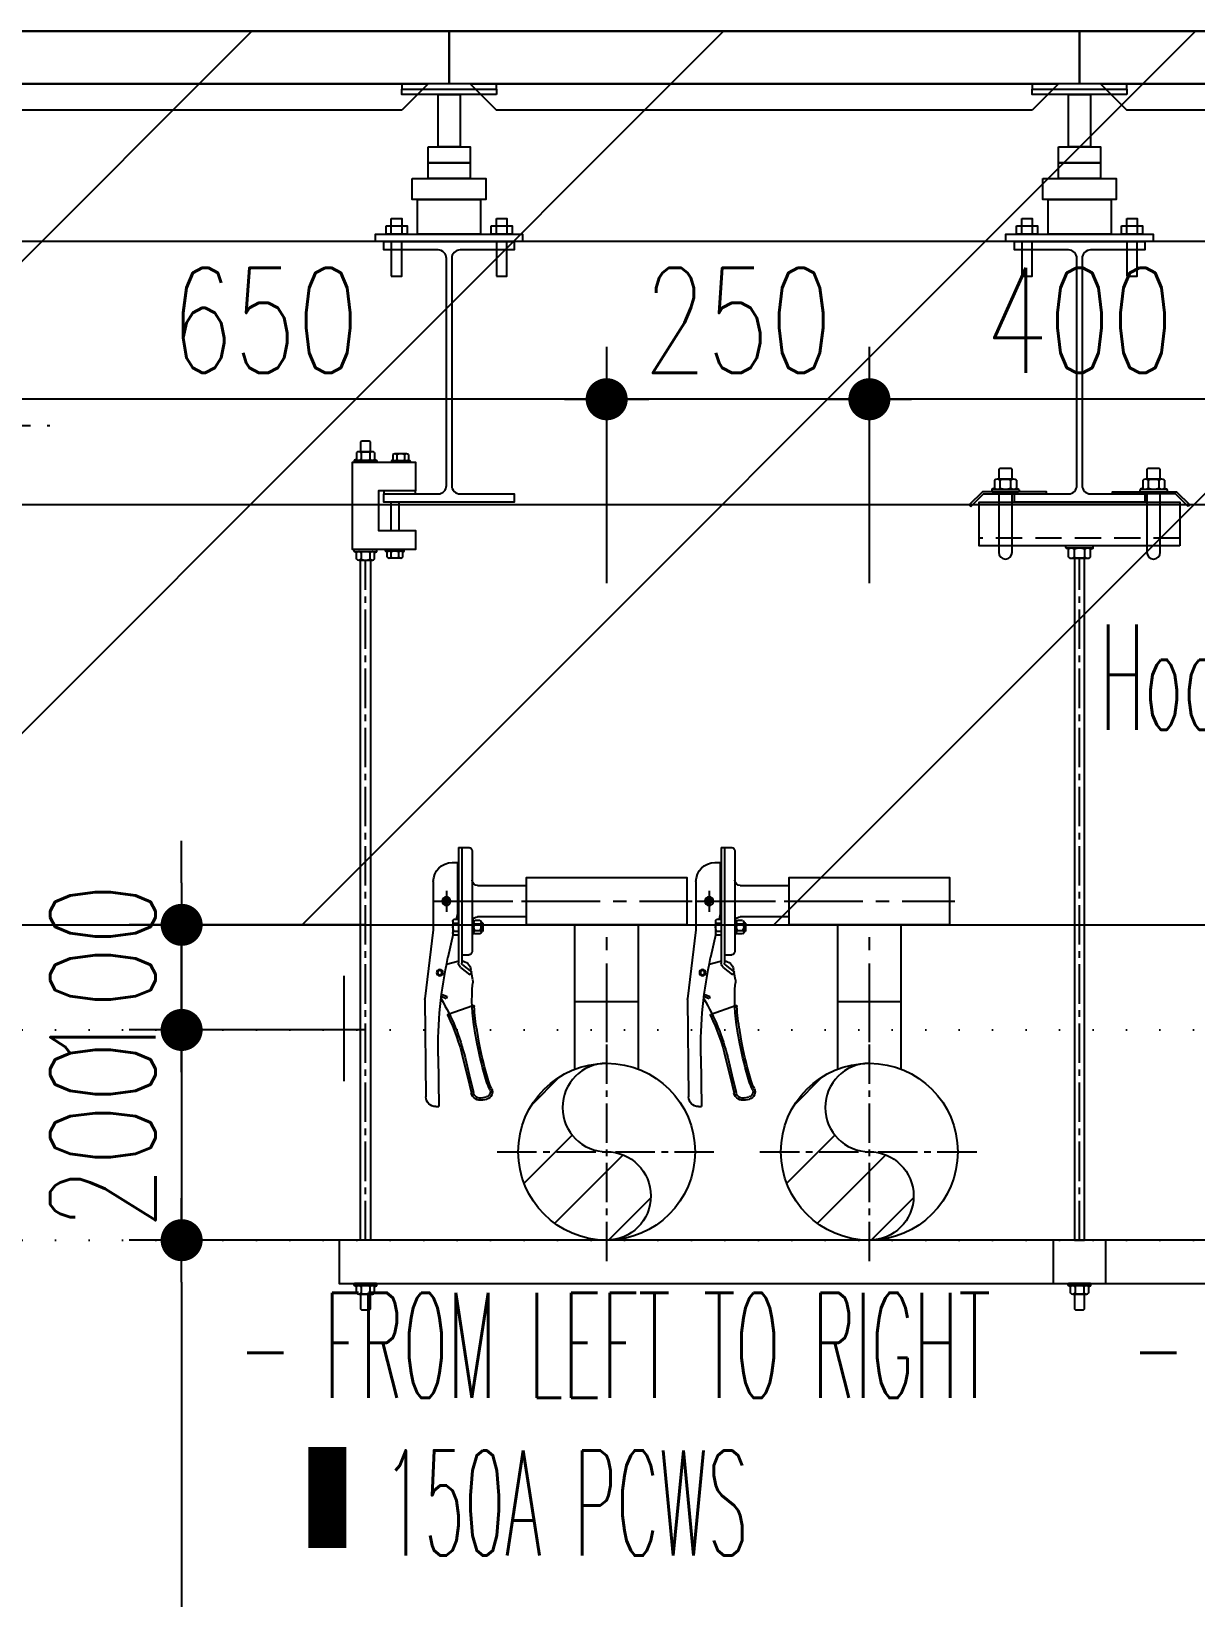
# Model space of a CAD drawing. Header units: millimetres. Extents: x -192235 to 515711, y 45168 to 947868.
# Drawn here: x 171002 to 172111, y 465210 to 466700 of the extents above; entities that cross this region are included whole.
import ezdxf
from ezdxf.enums import TextEntityAlignment as Align

# ---------------------------------------------------------------- set-up
doc = ezdxf.new("R2010")
doc.units = ezdxf.units.MM
doc.header["$LTSCALE"] = 1000
doc.header["$PDMODE"] = 1
for name, pattern in [('CENTER', [50.8, 31.75, -6.35, 6.35, -6.35]), ('CENTER2', [1.125, 0.75, -0.125, 0.125, -0.125]), ('DOT2', [3.175, 0, -3.175]), ('HIDDEN', [0.375, 0.25, -0.125]), ('HIDDEN2', [4.7625, 3.175, -1.5875]), ('TPH12-SEC-@20-1$0$CENTERK5', [6.916, 6.667, -0.083, 0.083, -0.083])]:
    doc.linetypes.add(name, pattern=pattern)
for name, color, linetype in [('0-LEVEL LINE', 4, 'DOT2'), ('E-POWER-CABL', 80, 'Continuous'), ('FS-Support-1', 2, 'Continuous'), ('Hook-up', 130, 'HIDDEN2'), ('M-DIM', 1, 'Continuous'), ('M-TXT', 3, 'Continuous'), ('MPPIPE', 100, 'Continuous'), ('SM-SEC-Cm$0$SUPPORT', 2, 'Continuous'), ('SUPPORT', 2, 'Continuous'), ('TPH12-SEC-@20-1$0$H-SIN', 252, 'TPH12-SEC-@20-1$0$CENTERK5'), ('TPH12-SEC-@20-1$0$KABE1', 252, 'Continuous'), ('TPH12-SEC-@20-1$0$SIAGE1', 252, 'Continuous'), ('TPH12-SEC-@20-1$0$STEEL-NEDA', 252, 'Continuous'), ('TPH12-SEC-@20-1$0$STEEL3', 252, 'Continuous'), ('YCD-Xfa-Sec-24$0$Raised Floor', 1, 'Continuous')]:
    doc.layers.add(name, color=color, linetype=linetype)
doc.styles.add('aa-txt', font='simplex.shx', dxfattribs={"width": 0.7, "bigfont": 'chineset.shx'})
doc.dimstyles.new('50-DIM', dxfattribs={"dimscale": 50, "dimtxt": 2, "dimasz": 0.8, "dimexe": 1, "dimexo": 1, "dimgap": 0.5, "dimtad": 1, "dimdec": 0, "dimdsep": 46, "dimtxsty": 'aa-txt', "dimblk": 'DOT', "dimcen": 5, "dimclrd": 256, "dimclre": 256, "dimclrt": 256, "dimadec": 0, "dimazin": 0, "dimtfac": 1, "dimtdec": 0, "dimtix": 1, "dimtmove": 2, "dimatfit": 3, "dimldrblk": 'DOT', "dimfxl": 1, "dimtolj": 1, "dimtzin": 0, "dimarcsym": 0})

# ---------------------------------------------------------------- blocks, each defined once
blk = doc.blocks.new('TPH12-SEC-@20-1')
at = {"layer": 'TPH12-SEC-@20-1$0$H-SIN'}
blk.add_line((83854.8, 466700), (201769.6, 466700), dxfattribs=at)
at = {"layer": 'TPH12-SEC-@20-1$0$KABE1'}
blk.add_lwpolyline([(175600, 466700), (175600, 466500), (170800, 466500), (170800, 466700), (175600, 466700)], dxfattribs=at)
at = {"layer": 'TPH12-SEC-@20-1$0$SIAGE1'}
blk.add_line((175600, 466700), (170800, 466700), dxfattribs=at)
at = {"layer": 'TPH12-SEC-@20-1$0$STEEL-NEDA'}
for points in [[(171338, 466500), (171462, 466500), (171462, 466492), (171410.5, 466492, 0.414214), (171402.5, 466484), (171402.5, 466268, 0.414214), (171410.5, 466260), (171462, 466260), (171462, 466252), (171338, 466252), (171338, 466260), (171389.5, 466260, 0.414214), (171397.5, 466268), (171397.5, 466484, 0.414214), (171389.5, 466492), (171338, 466492)], [(171938, 466500), (172062, 466500), (172062, 466492), (172010.5, 466492, 0.414214), (172002.5, 466484), (172002.5, 466268, 0.414214), (172010.5, 466260), (172062, 466260), (172062, 466252), (171938, 466252), (171938, 466260), (171989.5, 466260, 0.414214), (171997.5, 466268), (171997.5, 466484, 0.414214), (171989.5, 466492), (171938, 466492)]]:
    blk.add_lwpolyline(points, format="xyb", close=True, dxfattribs=at)
at = {"layer": 'TPH12-SEC-@20-1$0$STEEL3'}
for p, q in [((160000, 466250), (175000, 466250)), ((160000, 465850), (175000, 465850))]:
    blk.add_line(p, q, dxfattribs=at)
blk = doc.blocks.new('Nut-M10')
for p, q in [((-10.9, 1.5), (-10.9, 0.5)), ((-8.7, 2.8), (-10.6, 2)), ((-10.4, 2), (10.4, 2)), ((-10.4, 0), (10.4, 0)), ((-8.7, 9.2), (-8.7, 2.8)), ((6.5, 10), (-6.5, 10)), ((-4.3, 9.2), (-4.3, 2.8)), ((4.3, 2.8), (4.3, 9.2)), ((8.7, 9.2), (8.7, 2.8)), ((8.7, 2.8), (10.6, 2)), ((10.9, 1.5), (10.9, 0.5))]:
    blk.add_line(p, q)
for centre, radius, start, end in [((-10.4, 1.5), 0.5, 90, 180), ((-10.4, 0.5), 0.5, 180, 270), ((-6.5, 6.7), 3.33, 49.441, 130.559), ((-6.5, 5.3), 3.33, 229.441, 310.559), ((0, -2.1), 12.1, 69.065, 110.935), ((0, 14.1), 12.1, 249.065, 290.935), ((6.5, 6.7), 3.33, 49.441, 130.559), ((6.5, 5.3), 3.33, 229.441, 310.559), ((10.4, 1.5), 0.5, 0, 90), ((10.4, 0.5), 0.5, 270, 0)]:
    blk.add_arc(centre, radius, start, end)
blk = doc.blocks.new('Nut-M8')
for p, q in [((-8.9, 1.2), (-8.9, 0.4)), ((-7.5, 2.2), (-8.7, 1.5)), ((-8.5, 1.6), (8.6, 1.6)), ((-8.5, 0), (8.6, 0)), ((-7.5, 7.3), (-7.5, 2.2)), ((5.6, 8), (-5.6, 8)), ((-3.8, 7.3), (-3.8, 2.2)), ((3.8, 2.2), (3.8, 7.3)), ((7.5, 7.3), (7.5, 2.2)), ((7.5, 2.2), (8.7, 1.5)), ((9, 1.2), (9, 0.4))]:
    blk.add_line(p, q)
for centre, radius, start, end in [((-8.5, 1.2), 0.4, 90, 180), ((-8.5, 0.4), 0.4, 180, 270), ((-5.6, 5), 3.03, 51.7868, 128.2132), ((-5.6, 4.6), 3.03, 231.7868, 308.2132), ((0, -3.2), 11.2, 70.3471, 109.6529), ((0, 12.8), 11.2, 250.3471, 289.6529), ((5.6, 5), 3.03, 51.7868, 128.2132), ((5.6, 4.6), 3.03, 231.7868, 308.2132), ((8.6, 1.2), 0.4, 0, 90), ((8.6, 0.4), 0.4, 270, 0)]:
    blk.add_arc(centre, radius, start, end)
blk = doc.blocks.new('HG-S-l')
blk.add_lwpolyline([(-1.63, 5), (-1.73, 4.9), (-1.73, 4), (-0.77, 4), (-0.77, 4.9), (-0.87, 5)], close=True)
blk.add_lwpolyline([(0.5, 0.3), (0, 0.3), (0, -3.5), (3.5, -3.5), (3.5, -5.3), (-2.5, -5.3), (-2.5, 3), (3.5, 3), (3.5, 0.3), (0.5, 0.3), (0.5, 0), (3.5, 0), (3.5, 0.3)])
at = {"xscale": 0.1, "yscale": 0.1, "zscale": 0.1}
for name, p in [('Nut-M10', (-1.25, 3)), ('Nut-M8', (2.1, 3))]:
    blk.add_blockref(name, p, dxfattribs=at)
at = {"xscale": 0.1, "yscale": 0.1, "zscale": 0.1, "rotation": 180}
for name, p in [('Nut-M10', (-1.25, -5.3)), ('Nut-M8', (1.55, -5.3))]:
    blk.add_blockref(name, p, dxfattribs=at)
blk = doc.blocks.new('DOT')
at = {"color": 0}
blk.add_line((-1, 0), (1, 0), dxfattribs=at)
at = {"color": 3, "const_width": 0.5}
blk.add_lwpolyline([(-0.25, 0, 1), (0.25, 0, 1)], format="xyb", close=True, dxfattribs=at)
blk = doc.blocks.new('*D133')
at = {"layer": 'DEFPOINTS', "color": 0, "transparency": 16777216}
for p in [(171370.5, 465550), (171145.5, 463950), (171370.5, 463950)]:
    blk.add_point(p, dxfattribs=at)
at = {"layer": 'M-DIM', "lineweight": -2, "transparency": 16777216}
for p, q in [((171320.5, 465550), (171095.5, 465550)), ((171145.5, 465510), (171145.5, 463990)), ((171320.5, 463950), (171095.5, 463950))]:
    blk.add_line(p, q, dxfattribs=at)
at = {"layer": 'M-DIM', "lineweight": -2, "transparency": 16777216, "xscale": 40, "yscale": 40, "zscale": 40}
for p, rotation in [((171145.5, 465550), 90), ((171145.5, 463950), 270)]:
    blk.add_blockref('DOT', p, dxfattribs=dict(at, rotation=rotation))
at = {"layer": 'M-DIM', "transparency": 16777216, "insert": (171070.5, 464750), "char_height": 100, "attachment_point": 5, "rotation": 90, "style": 'aa-txt'}
blk.add_mtext('\\A1;1600', dxfattribs=at)
blk = doc.blocks.new('_Dot')
at = {"color": 0, "linetype": 'ByBlock', "lineweight": -2}
blk.add_line((-0.5, 0), (-1, 0), dxfattribs=at)
at = {"color": 0, "linetype": 'ByBlock', "const_width": 0.5}
blk.add_lwpolyline([(-0.25, 0, 1), (0.25, 0, 1)], format="xyb", close=True, dxfattribs=at)
blk = doc.blocks.new('*D134')
at = {"layer": 'DEFPOINTS', "color": 0, "transparency": 16777216}
for p in [(171370.5, 465750), (171145.5, 465550), (171370.5, 465550)]:
    blk.add_point(p, dxfattribs=at)
at = {"layer": 'M-DIM', "lineweight": -2, "transparency": 16777216}
for p, q in [((171145.5, 465790), (171145.5, 465830)), ((171320.5, 465750), (171095.5, 465750)), ((171145.5, 465750), (171145.5, 465550)), ((171320.5, 465550), (171095.5, 465550)), ((171145.5, 465510), (171145.5, 465470))]:
    blk.add_line(p, q, dxfattribs=at)
at = {"layer": 'M-DIM', "lineweight": -2, "transparency": 16777216, "xscale": 40, "yscale": 40, "zscale": 40}
for p, rotation in [((171145.5, 465750), 270), ((171145.5, 465550), 90)]:
    blk.add_blockref('DOT', p, dxfattribs=dict(at, rotation=rotation))
at = {"layer": 'M-DIM', "transparency": 16777216, "insert": (171070.5, 465650), "char_height": 100, "attachment_point": 5, "rotation": 90, "style": 'aa-txt'}
blk.add_mtext('\\A1;200', dxfattribs=at)
blk = doc.blocks.new('*D135')
at = {"layer": 'DEFPOINTS', "color": 0, "transparency": 16777216}
for p in [(171370.5, 465850), (171145.5, 465750), (171370.5, 465750)]:
    blk.add_point(p, dxfattribs=at)
at = {"layer": 'M-DIM', "lineweight": -2, "transparency": 16777216}
for p, q in [((171145.5, 465890), (171145.5, 465930)), ((171320.5, 465850), (171095.5, 465850)), ((171145.5, 465850), (171145.5, 465750)), ((171320.5, 465750), (171095.5, 465750)), ((171145.5, 465710), (171145.5, 465670))]:
    blk.add_line(p, q, dxfattribs=at)
at = {"layer": 'M-DIM', "lineweight": -2, "transparency": 16777216, "xscale": 40, "yscale": 40, "zscale": 40}
for p, rotation in [((171145.5, 465850), 270), ((171145.5, 465750), 90)]:
    blk.add_blockref('DOT', p, dxfattribs=dict(at, rotation=rotation))
at = {"layer": 'M-DIM', "transparency": 16777216, "insert": (171070.5, 465800), "char_height": 100, "attachment_point": 5, "rotation": 90, "style": 'aa-txt'}
blk.add_mtext('\\A1;100', dxfattribs=at)
blk = doc.blocks.new('*D136')
at = {"layer": 'DEFPOINTS', "color": 0, "transparency": 16777216}
for p in [(170900, 466350), (170900, 466125), (171550, 466125)]:
    blk.add_point(p, dxfattribs=at)
at = {"layer": 'M-DIM', "lineweight": -2, "transparency": 16777216}
for p, q in [((170900, 466175), (170900, 466400)), ((171550, 466175), (171550, 466400)), ((171510, 466350), (170940, 466350))]:
    blk.add_line(p, q, dxfattribs=at)
at = {"layer": 'M-DIM', "lineweight": -2, "transparency": 16777216, "xscale": 40, "yscale": 40, "zscale": 40, "rotation": 180}
blk.add_blockref('DOT', (170900, 466350), dxfattribs=at)
at = {"layer": 'M-DIM', "lineweight": -2, "transparency": 16777216, "xscale": 40, "yscale": 40, "zscale": 40}
blk.add_blockref('DOT', (171550, 466350), dxfattribs=at)
at = {"layer": 'M-DIM', "transparency": 16777216, "insert": (171225, 466425), "char_height": 100, "attachment_point": 5, "style": 'aa-txt'}
blk.add_mtext('\\A1;650', dxfattribs=at)
blk = doc.blocks.new('*D137')
at = {"layer": 'DEFPOINTS', "color": 0, "transparency": 16777216}
for p in [(171550, 466350), (171550, 466125), (171800, 466125)]:
    blk.add_point(p, dxfattribs=at)
at = {"layer": 'M-DIM', "lineweight": -2, "transparency": 16777216}
for p, q in [((171550, 466175), (171550, 466400)), ((171800, 466175), (171800, 466400)), ((171760, 466350), (171590, 466350))]:
    blk.add_line(p, q, dxfattribs=at)
at = {"layer": 'M-DIM', "lineweight": -2, "transparency": 16777216, "xscale": 40, "yscale": 40, "zscale": 40, "rotation": 180}
blk.add_blockref('DOT', (171550, 466350), dxfattribs=at)
at = {"layer": 'M-DIM', "lineweight": -2, "transparency": 16777216, "xscale": 40, "yscale": 40, "zscale": 40}
blk.add_blockref('DOT', (171800, 466350), dxfattribs=at)
at = {"layer": 'M-DIM', "transparency": 16777216, "insert": (171675, 466425), "char_height": 100, "attachment_point": 5, "style": 'aa-txt'}
blk.add_mtext('\\A1;250', dxfattribs=at)
blk = doc.blocks.new('BFV-50A-f')
at = {"color": 0}
for p, q in [((-1.87, 16.5), (2.73, 16.5)), ((2.73, 16.5), (9.3, 17.3)), ((9.36, 17.3), (18.6, 17.21)), ((3.12, 14.61), (5.36, 15.11)), ((5.99, 15.24), (5.7, 14.17)), ((8.84, 15.71), (9.07, 15.18)), ((9.04, 15.74), (9.25, 15.26)), ((9.07, 15.18), (9.25, 15.26)), ((10.74, 15.07), (9.93, 12.74)), ((14.74, 16.05), (19.54, 15.97)), ((19.54, 16.26), (19.54, 15.97)), ((-5.1, 14.1), (5.9, 14.1)), ((-5.1, 14.1), (-5.1, 13.8)), ((-5.1, 13.8), (-5.1, 13.1)), ((-5.1, 13.8), (5.9, 13.8)), ((-3.67, 14.7), (-3.67, 14.2)), ((-3.67, 14.2), (1.23, 14.2)), ((-3.22, 14.1), (-3.22, 14.2)), ((-3.04, 14.1), (-1.91, 14.1)), ((-2.85, 14.2), (-2.85, 14.1)), ((-2.1, 14.2), (-2.1, 14.1)), ((-1.72, 14.2), (-1.72, 14.1)), ((-0.65, 14.2), (-0.65, 14.1)), ((0.65, 14.2), (0.65, 14.1)), ((1.23, 14.2), (1.72, 14.31)), ((1.72, 14.53), (1.72, 14.1)), ((1.91, 14.63), (3.04, 14.63)), ((2.1, 14.53), (2.1, 14.1)), ((2.85, 14.53), (2.85, 14.1)), ((3.22, 14.1), (3.22, 14.53)), ((5.1, 13.8), (5.1, 13.1)), ((6.06, 13.72), (6.76, 12.83)), ((6.3, 13.91), (7, 13.01)), ((14.88, 13.48), (16.51, 13.09)), ((14.92, 13.68), (16.56, 13.29)), ((-4.8, 12.8), (4.8, 12.8)), ((-1.5, 12.3), (-1.5, 7.62)), ((1.5, 7.62), (1.5, 12.3)), ((1.5, 7.62), (1.5, 12.3)), ((1.82, 12.8), (3.12, 12.8)), ((1.82, 12.64), (1.82, 12.8)), ((3.12, 12.64), (1.82, 12.64)), ((1.82, 12.54), (1.82, 12.06)), ((2.96, 12.64), (1.98, 12.64)), ((1.98, 11.96), (2.96, 11.96)), ((2.07, 11.96), (2.07, 11.81)), ((2.15, 12.54), (2.15, 12.06)), ((2.8, 12.54), (2.8, 12.06)), ((2.87, 11.96), (2.87, 11.81)), ((3.12, 12.64), (3.12, 12.8)), ((3.12, 12.06), (3.12, 12.54)), ((6.71, 12.89), (6.49, 12.93)), ((6.76, 12.83), (7, 13.01)), ((7.49, 12.75), (6.81, 12.87)), ((13.52, 12.13), (12.31, 12.34)), ((13.56, 12.32), (12.35, 12.54)), ((16.51, 13.09), (18.2, 12.69)), ((16.56, 13.29), (18.25, 12.88)), ((2.1, 11.78), (2.07, 11.81)), ((2.87, 11.81), (2.07, 11.81)), ((2.1, 11.78), (2.84, 11.78)), ((2.84, 11.78), (2.87, 11.81)), ((18.72, 11.84), (18.62, 11.46)), ((18.91, 11.8), (18.82, 11.41))]:
    blk.add_line(p, q, dxfattribs=at)
at = {"color": 1, "linetype": 'CENTER', "ltscale": 1.2}
blk.add_line((-1, 15.25), (1, 15.25), dxfattribs=at)
blk.add_line((-1.5, 12.3), (-1.5, 7.62))
at = {"color": 0}
blk.add_lwpolyline([(-0.12, 15.45), (-0.23, 15.25), (-0.12, 15.05), (0.12, 15.05), (0.23, 15.25), (0.12, 15.45)], close=True, dxfattribs=at)
blk.add_lwpolyline([(2.25, -7.62), (2.25, 7.62), (-2.25, 7.62), (-2.25, -7.62)], close=True)
blk.add_circle((0, 15.25), 0.4)
for centre, radius in [((0, 15.25), 0.2), ((6.8, 15.88), 0.3), ((6.8, 15.88), 0.205)]:
    blk.add_circle(centre, radius, dxfattribs=at)
for centre, radius, start, end in [((-1.87, 14.7), 1.8, 90, 180), ((9.36, 16.8), 0.5, 89.4382, 96.9113), ((18.59, 16.26), 0.95, 0, 89.4387), ((14.1, -24.82), 40.87, 89.0858, 102.3536), ((19.55, 32.93), 20, 239.1228, 256.495), ((10.84, 15.04), 0.1, 64.0478, 160.7015), ((19.55, 32.93), 19.8, 244.0478, 256.495), ((1.91, 14.4), 0.226, 33.855, 146.145), ((2.47, 13.88), 0.753, 60.1372, 119.8628), ((3.04, 14.4), 0.226, 33.855, 146.145), ((6.66, 13.91), 1, 186.4618, 260), ((6.66, 13.91), 1, 165, 169.1954), ((5.9, 13.6), 0.5, 38, 90), ((5.9, 13.6), 0.2, 38, 90), ((-4.8, 13.1), 0.3, 180, 270), ((2, 12.3), 0.5, 110.5028, 180), ((1.99, 12.46), 0.182, 26.7762, 153.2238), ((1.99, 12.14), 0.182, 206.7762, 333.2238), ((2.47, 12.06), 0.578, 55.7945, 124.2055), ((2.47, 12.54), 0.578, 235.7945, 304.2055), ((2.96, 12.46), 0.182, 26.7762, 153.2238), ((2.96, 12.14), 0.182, 206.7762, 333.2238), ((4.8, 13.1), 0.3, 270, 0), ((7.66, 13.74), 1, 260, 275.6833), ((9.34, -3.18), 16, 79.1823, 95.6832), ((10.02, 12.71), 0.1, 160.7015, 267.5499), ((9.34, -3.18), 15.8, 79.1823, 87.5499), ((7.18, -21.05), 33.78, 72.9259, 79.1823), ((7.18, -21.05), 33.98, 72.9259, 79.1823), ((18.04, 12.01), 0.7, 346.4955, 76.4949), ((18.04, 12.01), 0.9, 346.4955, 76.4949), ((15.69, 6.65), 4.8, 63.5354, 72.9259), ((15.69, 6.65), 5, 63.5354, 72.9259), ((18.14, 11.57), 0.7, 243.5354, 346.4947), ((18.14, 11.57), 0.5, 243.5354, 346.4947)]:
    blk.add_arc(centre, radius, start, end, dxfattribs=at)
for centre, radius, start, end in [((0, 15.25), 0.34, 341.2713, 292.2605), ((-2, 12.3), 0.5, 0, 90)]:
    blk.add_arc(centre, radius, start, end)
at = {"layer": 'MPPIPE', "color": 1, "linetype": 'CENTER2', "ltscale": 0.01}
for p, q in [((0, 16.42), (0, 8.12)), ((0, 8.12), (0, -8.12))]:
    blk.add_line(p, q, dxfattribs=at)
blk = doc.blocks.new('*D139')
at = {"layer": 'DEFPOINTS', "color": 0, "transparency": 16777216}
for p in [(171800, 466350), (171800, 466125), (172200, 466125)]:
    blk.add_point(p, dxfattribs=at)
at = {"layer": 'M-DIM', "lineweight": -2, "transparency": 16777216}
for p, q in [((171800, 466175), (171800, 466400)), ((172200, 466175), (172200, 466400)), ((172160, 466350), (171840, 466350))]:
    blk.add_line(p, q, dxfattribs=at)
at = {"layer": 'M-DIM', "lineweight": -2, "transparency": 16777216, "xscale": 40, "yscale": 40, "zscale": 40, "rotation": 180}
blk.add_blockref('DOT', (171800, 466350), dxfattribs=at)
at = {"layer": 'M-DIM', "lineweight": -2, "transparency": 16777216, "xscale": 40, "yscale": 40, "zscale": 40}
blk.add_blockref('DOT', (172200, 466350), dxfattribs=at)
at = {"layer": 'M-DIM', "transparency": 16777216, "insert": (172000, 466425), "char_height": 100, "attachment_point": 5, "style": 'aa-txt'}
blk.add_mtext('\\A1;400', dxfattribs=at)
blk = doc.blocks.new('YCD-Xfa-Sec-24')
at = {"layer": 'YCD-Xfa-Sec-24$0$Raised Floor'}
for points in [[(538000, 396700), (537400, 396700), (537400, 396650), (538000, 396650)], [(538600, 396700), (538000, 396700), (538000, 396650), (538600, 396650)], [(539200, 396700), (538600, 396700), (538600, 396650), (539200, 396650)], [(537445, 396625), (537955, 396625), (537980, 396650), (537420, 396650)], [(537955, 396650), (538045, 396650), (538045, 396645), (537955, 396645)], [(537955, 396640), (538045, 396640), (538045, 396645), (537955, 396645)], [(538045, 396625), (538555, 396625), (538580, 396650), (538020, 396650)], [(538555, 396650), (538645, 396650), (538645, 396645), (538555, 396645)], [(538555, 396640), (538645, 396640), (538645, 396645), (538555, 396645)], [(538645, 396625), (539155, 396625), (539180, 396650), (538620, 396650)], [(538010.5, 396640), (537989.5, 396640), (537989.5, 396590), (538010.5, 396590)], [(538610.5, 396640), (538589.5, 396640), (538589.5, 396590), (538610.5, 396590)], [(538020, 396590), (537980, 396590), (537980, 396575), (538020, 396575)], [(538620, 396590), (538580, 396590), (538580, 396575), (538620, 396575)], [(538020, 396575), (537980, 396575), (537980, 396560), (538020, 396560)], [(538620, 396575), (538580, 396575), (538580, 396560), (538620, 396560)], [(538035, 396560), (537965, 396560), (537965, 396540), (538035, 396540)], [(538635, 396560), (538565, 396560), (538565, 396540), (538635, 396540)], [(538030, 396540), (537970, 396540), (537970, 396507), (538030, 396507)], [(538630, 396540), (538570, 396540), (538570, 396507), (538630, 396507)], [(537955, 396522), (537945, 396522), (537945, 396507), (537955, 396507)], [(538055, 396522), (538045, 396522), (538045, 396507), (538055, 396507)], [(538555, 396522), (538545, 396522), (538545, 396507), (538555, 396507)], [(538655, 396522), (538645, 396522), (538645, 396507), (538655, 396507)], [(537930, 396500), (538070, 396500), (538070, 396507), (537930, 396507)], [(537960, 396515), (537940, 396515), (537940, 396507), (537960, 396507)], [(538060, 396515), (538040, 396515), (538040, 396507), (538060, 396507)], [(538530, 396500), (538670, 396500), (538670, 396507), (538530, 396507)], [(538560, 396515), (538540, 396515), (538540, 396507), (538560, 396507)], [(538660, 396515), (538640, 396515), (538640, 396507), (538660, 396507)], [(537955, 396467), (537945, 396467), (537945, 396500), (537955, 396500)], [(538055, 396467), (538045, 396467), (538045, 396500), (538055, 396500)], [(538555, 396467), (538545, 396467), (538545, 396500), (538555, 396500)], [(538655, 396467), (538645, 396467), (538645, 396500), (538655, 396500)]]:
    blk.add_lwpolyline(points, close=True, dxfattribs=at)
blk = doc.blocks.new('Nut-M12')
for p, q in [((-13, 1.8), (-13, 0.6)), ((-10.4, 3.3), (-12.6, 2.3)), ((-12.4, 2.4), (12.4, 2.4)), ((-12.4, 0), (12.4, 0)), ((-10.4, 11), (-10.4, 3.3)), ((7.8, 12), (-7.8, 12)), ((-5.2, 11), (-5.2, 3.3)), ((5.2, 3.3), (5.2, 11)), ((10.4, 11), (10.4, 3.3)), ((10.4, 3.3), (12.6, 2.3)), ((13, 1.8), (13, 0.6))]:
    blk.add_line(p, q)
for centre, radius, start, end in [((-12.4, 1.8), 0.6, 90, 180), ((-12.4, 0.6), 0.6, 180, 270), ((-7.8, 8), 4.03, 49.8296, 130.1704), ((-7.8, 6.4), 4.03, 229.8296, 310.1704), ((0, -2.7), 14.7, 69.2784, 110.7216), ((0, 17.1), 14.7, 249.2784, 290.7216), ((7.8, 8), 4.03, 49.8296, 130.1704), ((7.8, 6.4), 4.03, 229.8296, 310.1704), ((12.4, 1.8), 0.6, 0, 90), ((12.4, 0.6), 0.6, 270, 0)]:
    blk.add_arc(centre, radius, start, end)

msp = doc.modelspace()

# ---------------------------------------------------------------- block references
msp.add_blockref('TPH12-SEC-@20-1', (0, 0))

# ---------------------------------------------------------------- next in the draw order: hatches: boundary and pattern name
at = {"layer": '0-LEVEL LINE', "ltscale": 0.01}
h = msp.add_hatch(dxfattribs=at)
h.set_pattern_fill('ANSI31', color=256, scale=100)
h.set_pattern_definition([(45, (62392.2, 16.8), (-224.5064, 224.5064), [])])
h.paths.add_polyline_path([(170718.41082, 466700), (173650.87595, 466700), (173647.05432, 465850), (170714.58918, 465850)])
at = {"layer": 'MPPIPE'}
h = msp.add_hatch(dxfattribs=at)
h.set_pattern_fill('ANSI31', color=1, scale=15, style=0)
h.set_pattern_definition([(45, (133216.25, 401553.395), (-33.67596, 33.67596), [])])
edge = h.paths.add_edge_path()
edge.add_arc((171550, 465634.1375), 84.1375, 90, 270)
edge.add_arc((171550, 465592.06875), 42.06875, 270, 450)
edge.add_arc((171550, 465676.20625), 42.06875, 90, 270, ccw=False)
h = msp.add_hatch(dxfattribs=at)
h.set_pattern_fill('ANSI31', color=1, scale=15, style=0)
h.set_pattern_definition([(45, (133466.25, 401553.395), (-33.67596, 33.67596), [])])
edge = h.paths.add_edge_path()
edge.add_arc((171800, 465634.1375), 84.1375, 90, 270)
edge.add_arc((171800, 465592.06875), 42.06875, 270, 450)
edge.add_arc((171800, 465676.20625), 42.06875, 90, 270, ccw=False)

# ---------------------------------------------------------------- next in the draw order: linework, layer by layer
at = {"layer": '0-LEVEL LINE', "ltscale": 0.01}
for p, q in [((100000, 465850), (190000, 465850)), ((100000, 465750), (190000, 465750)), ((100000, 465550), (190000, 465550))]:
    msp.add_line(p, q, dxfattribs=at)
msp.add_lwpolyline([(170718.41082, 466700), (173650.87595, 466700), (173647.05432, 465850), (170714.58918, 465850)], close=True, dxfattribs=at)
at = {"layer": 'E-POWER-CABL'}
msp.add_line((171300, 465801.4), (171300, 465701.4), dxfattribs=at)
at = {"layer": 'FS-Support-1'}
for points in [[(171935.85, 466204.35), (171935.85, 466260), (171923.15, 466260), (171923.15, 466204.35, 1)], [(172076.85, 466204.35), (172076.85, 466260), (172064.15, 466260), (172064.15, 466204.35, 1)]]:
    msp.add_lwpolyline(points, format="xyb", close=True, dxfattribs=at)
at = {"layer": 'Hook-up', "ltscale": 0.01}
msp.add_lwpolyline([(170880, 466325), (170930, 466325), (170930, 466345), (170970, 466305), (170970, 466325), (171020, 466325)], dxfattribs=at)
at = {"layer": 'MPPIPE'}
for p, q in [((171519.8375, 465712.68266), (171519.8375, 465850)), ((171580.1625, 465712.68266), (171580.1625, 465850)), ((171769.8375, 465712.68266), (171769.8375, 465850)), ((171830.1625, 465712.68266), (171830.1625, 465850)), ((171580.1625, 465776.87592), (171519.8375, 465776.87592)), ((171830.1625, 465776.87592), (171769.8375, 465776.87592))]:
    msp.add_line(p, q, dxfattribs=at)
at = {"layer": 'MPPIPE', "color": 1, "linetype": 'CENTER2', "ltscale": 0.1}
for p, q in [((171550, 465738.275), (171550, 465850)), ((171800, 465738.275), (171800, 465850))]:
    msp.add_line(p, q, dxfattribs=at)
at = {"layer": 'MPPIPE', "color": 1, "linetype": 'CENTER2', "ltscale": 0.05}
for p, q in [((171550, 465530), (171550, 465738.275)), ((171800, 465530), (171800, 465738.275)), ((171445.8625, 465634.1375), (171654.1375, 465634.1375)), ((171695.8625, 465634.1375), (171904.1375, 465634.1375))]:
    msp.add_line(p, q, dxfattribs=at)
at = {"layer": 'MPPIPE'}
for points in [[(171550, 465550, -1), (171550, 465718.275, 1), (171550, 465634.1375, -1)], [(171800, 465550, -1), (171800, 465718.275, 1), (171800, 465634.1375, -1)]]:
    msp.add_lwpolyline(points, format="xyb", close=True, dxfattribs=at)
for centre in [(171550, 465634.1375), (171800, 465634.1375)]:
    msp.add_circle(centre, 84.1375, dxfattribs=at)
at = {"layer": 'SM-SEC-Cm$0$SUPPORT'}
for points in [[(171995.2375, 465550), (172004.7625, 465550), (172004.7625, 466198.7), (171995.2375, 466198.7)], [(171325.2625, 465550), (171315.7375, 465550), (171315.7375, 466197), (171325.2625, 466197)]]:
    msp.add_lwpolyline(points, close=True, dxfattribs=at)
at = {"layer": 'SUPPORT', "linetype": 'HIDDEN', "ltscale": 0.1}
msp.add_line((172095.5, 466217.7), (171904.5, 466217.7), dxfattribs=at)
at = {"layer": 'SUPPORT', "linetype": 'CENTER2', "ltscale": 0.05}
for p, q in [((172000, 465550), (172000, 466198.7)), ((171320.5, 465550), (171320.5, 466197))]:
    msp.add_line(p, q, dxfattribs=at)
at = {"layer": 'SUPPORT'}
for points in [[(171924.15, 466284), (171923.15, 466283), (171923.15, 466274), (171935.85, 466274), (171935.85, 466283), (171934.85, 466284)], [(172065.15, 466284), (172064.15, 466283), (172064.15, 466274), (172076.85, 466274), (172076.85, 466283), (172075.85, 466284)], [(171345.53025, 466252), (171344.53025, 466251), (171344.53025, 466225), (171352.46975, 466225), (171352.46975, 466251), (171351.46975, 466252)], [(172025, 465550), (171295.5, 465550), (171295.5, 465508.725), (172025, 465508.725)], [(172507.5, 465550), (171975, 465550), (171975, 465508.725), (172507.5, 465508.725)], [(171324.2625, 465483.725), (171325.2625, 465484.725), (171325.2625, 465498.725), (171315.7375, 465498.725), (171315.7375, 465484.725), (171316.7375, 465483.725)], [(172003.7625, 465483.725), (172004.7625, 465484.725), (172004.7625, 465498.725), (171995.2375, 465498.725), (171995.2375, 465484.725), (171996.2375, 465483.725)]]:
    msp.add_lwpolyline(points, close=True, dxfattribs=at)
for points in [[(171896.53721, 466248), (171908.53721, 466260), (171968.53721, 466260), (171968.53721, 466262), (171907.70879, 466262), (171895.123, 466249.41421), (171896.53721, 466248)], [(172103.46279, 466248), (172091.46279, 466260), (172031.46279, 466260), (172031.46279, 466262), (172092.29121, 466262), (172104.877, 466249.41421), (172103.46279, 466248)]]:
    msp.add_lwpolyline(points, dxfattribs=at)
at = {"layer": 'SUPPORT', "ltscale": 0.1}
msp.add_lwpolyline([(172095.5, 466210.7), (171904.5, 466210.7), (171904.5, 466252), (172095.5, 466252)], close=True, dxfattribs=at)

# ---------------------------------------------------------------- next in the draw order: block references
at = {"xscale": -1}
msp.add_blockref('YCD-Xfa-Sec-24', (710000, 70000), dxfattribs=at)
at = {"layer": 'MPPIPE', "xscale": -10, "yscale": 10, "zscale": 10, "rotation": 90}
for p in [(171550, 465872.5), (171800, 465872.5)]:
    msp.add_blockref('BFV-50A-f', p, dxfattribs=at)
at = {"layer": 'SUPPORT', "xscale": 10, "yscale": 10, "zscale": 10}
msp.add_blockref('HG-S-l', (171333, 466260), dxfattribs=at)
at = {"layer": 'SUPPORT'}
for p in [(171929.5, 466262), (172070.5, 466262)]:
    msp.add_blockref('Nut-M12', p, dxfattribs=at)
at = {"layer": 'SUPPORT', "rotation": 180}
for name, p in [('Nut-M12', (172000, 466210.7)), ('Nut-M10', (171320.5, 465508.725)), ('Nut-M10', (172000, 465508.725))]:
    msp.add_blockref(name, p, dxfattribs=at)

# ---------------------------------------------------------------- next in the draw order: texts
at = {"layer": '0-LEVEL LINE', "ltscale": 0.01, "style": 'aa-txt', "width": 0.45}
msp.add_text('Hook Up Zone', height=100, dxfattribs=at).set_placement((172237.38036, 466085.5709), align=Align.MIDDLE_CENTER)
at = {"layer": 'M-TXT', "style": 'aa-txt', "width": 0.45}
for s, p in [('- FROM LEFT TO RIGHT', (171200, 465450)), ('- FROM LEFT TO RIGHT', (172050, 465450)), ('  ■ 150A PCWS', (171200, 465300))]:
    msp.add_text(s, height=100, dxfattribs=at).set_placement(p, align=Align.MIDDLE_LEFT)

# ---------------------------------------------------------------- next in the draw order: dimensions: what is measured, and where the dimension line sits
at = {"layer": 'M-DIM'}
for base, p1, p2, picture, middle in [((170900, 466350), (171550, 466125), (170900, 466125), '*D136', (171225, 466425)), ((171550, 466350), (171800, 466125), (171550, 466125), '*D137', (171675, 466425)), ((171800, 466350), (172200, 466125), (171800, 466125), '*D139', (172000, 466425))]:
    dim = msp.add_linear_dim(base=base, p1=p1, p2=p2, dimstyle='50-DIM', dxfattribs=at)
    dim.commit()
    dim.dimension.update_dxf_attribs({"geometry": picture, "text_midpoint": middle})
for base, p1, p2, picture, middle in [((171145.5, 465750), (171370.5, 465850), (171370.5, 465750), '*D135', (171070.5, 465800)), ((171145.5, 465550), (171370.5, 465750), (171370.5, 465550), '*D134', (171070.5, 465650)), ((171145.5, 463950), (171370.5, 465550), (171370.5, 463950), '*D133', (171070.5, 464750))]:
    dim = msp.add_linear_dim(base=base, p1=p1, p2=p2, angle=90, dimstyle='50-DIM', dxfattribs=at)
    dim.commit()
    dim.dimension.update_dxf_attribs({"geometry": picture, "text_midpoint": middle})

doc.saveas('drawing.dxf')
